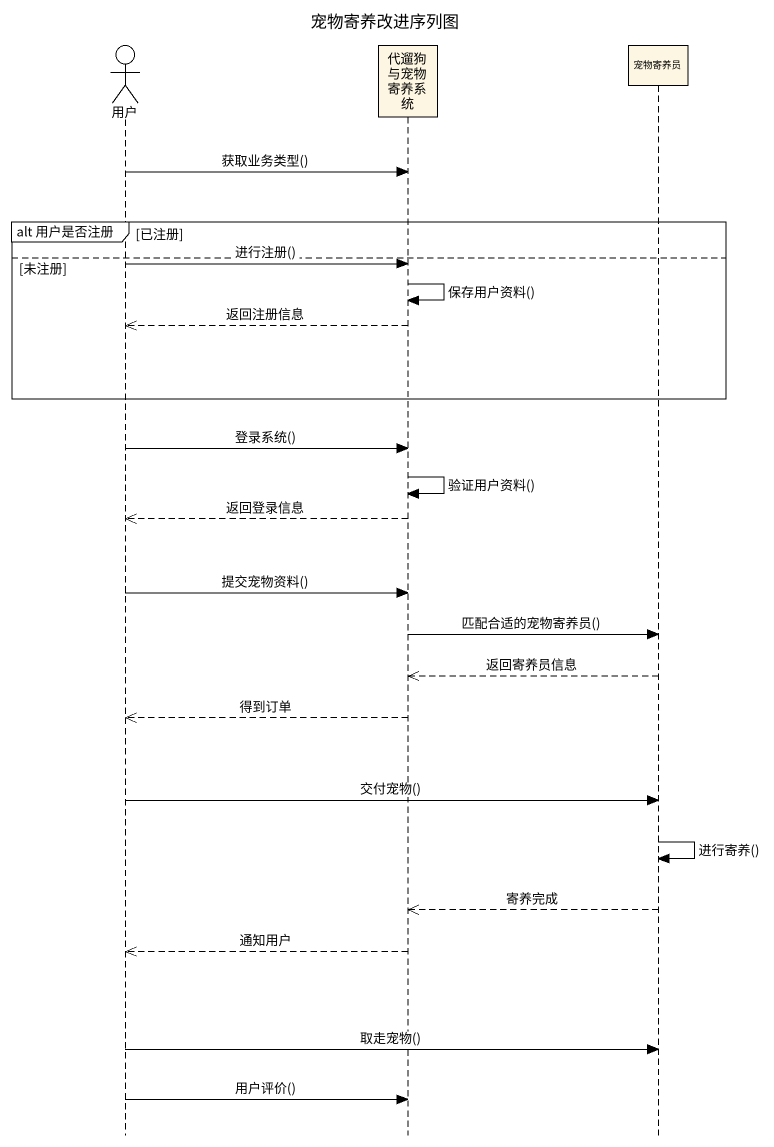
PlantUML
@startuml
title 宠物寄养改进序列图
hide footbox
actor 用户
participant 代遛狗与宠物寄养系统
participant 宠物寄养员

用户 -> 代遛狗与宠物寄养系统 : 获取业务类型()
group alt 用户是否注册 [已注册]
else 未注册
  用户 -> 代遛狗与宠物寄养系统 : 进行注册()
  代遛狗与宠物寄养系统 -> 代遛狗与宠物寄养系统 : 保存用户资料()
  代遛狗与宠物寄养系统 -->> 用户 : 返回注册信息
end
用户 -> 代遛狗与宠物寄养系统 : 登录系统()
代遛狗与宠物寄养系统 -> 代遛狗与宠物寄养系统 : 验证用户资料()
代遛狗与宠物寄养系统 -->> 用户 : 返回登录信息
用户 -> 代遛狗与宠物寄养系统 : 提交宠物资料()
代遛狗与宠物寄养系统 -> 宠物寄养员 : 匹配合适的宠物寄养员()
宠物寄养员 -->> 代遛狗与宠物寄养系统 : 返回寄养员信息
代遛狗与宠物寄养系统 -->> 用户 : 得到订单
用户 -> 宠物寄养员 : 交付宠物()
宠物寄养员 -> 宠物寄养员 : 进行寄养()
宠物寄养员 -->> 代遛狗与宠物寄养系统 : 寄养完成
代遛狗与宠物寄养系统 -->> 用户 : 通知用户
用户 -> 宠物寄养员 : 取走宠物()
用户 -> 代遛狗与宠物寄养系统 : 用户评价()
@enduml
